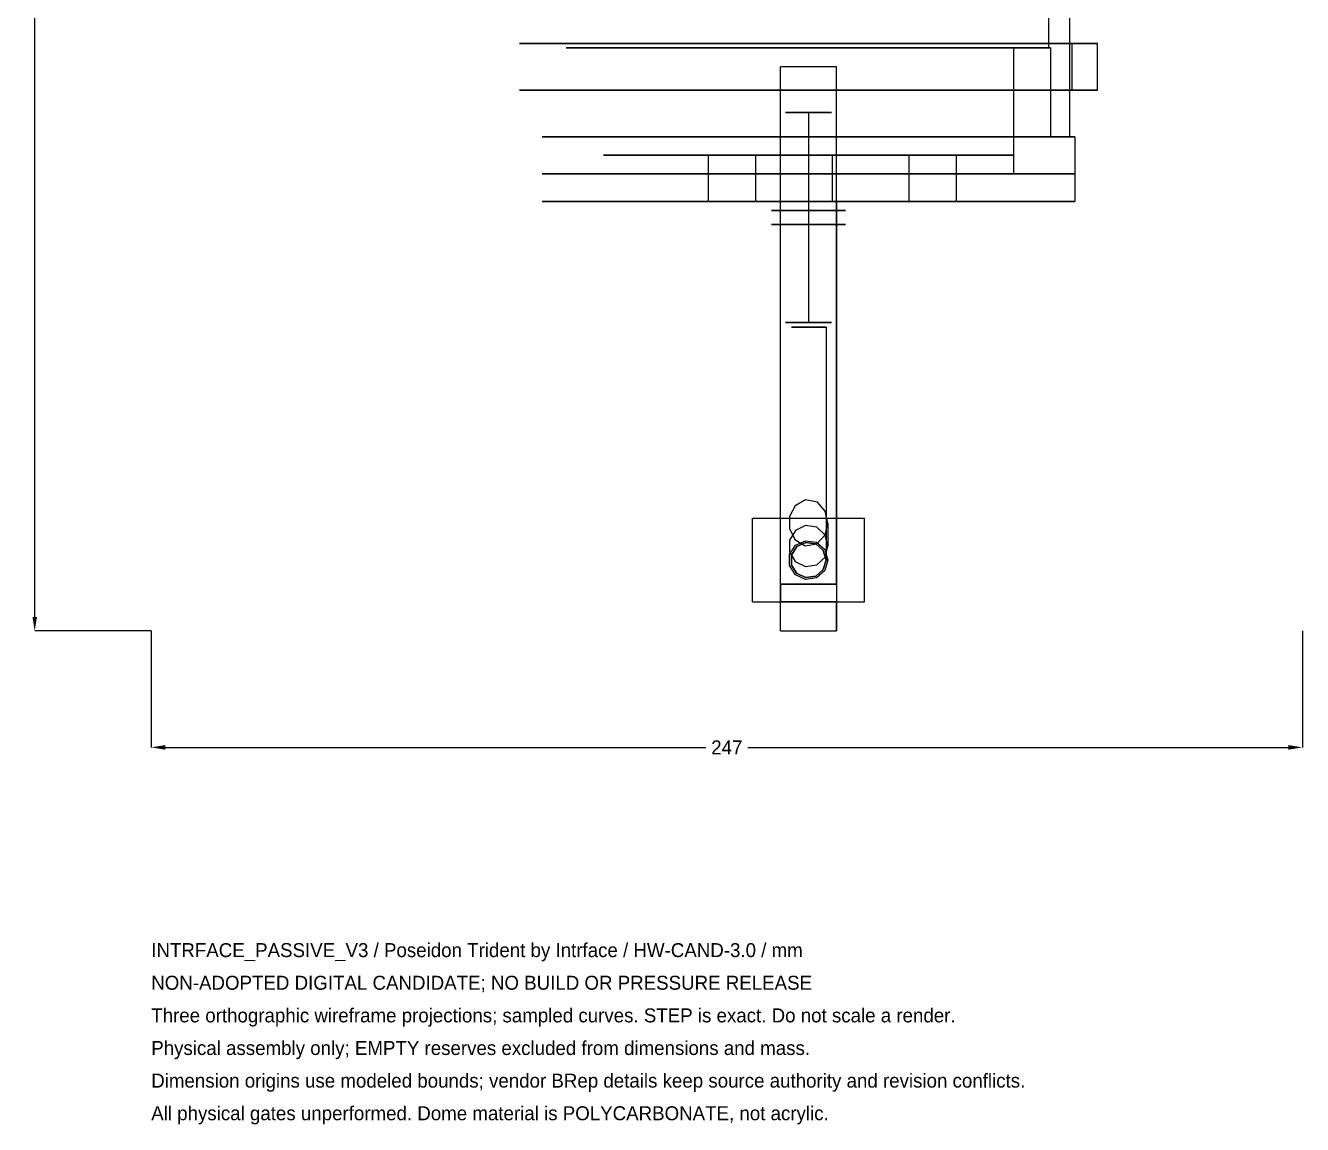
# Model space of a CAD drawing. Header units: millimetres. Extents: x -27 to 709, y -1034 to 466.
# Drawn here: x -27 to 247, y -1033.6 to -797.8 of the extents above; entities that cross this region are included whole.
import ezdxf

# ---------------------------------------------------------------- set-up
doc = ezdxf.new("R2010")
doc.units = ezdxf.units.MM
for name, color, linetype in [('DIMENSIONS', 7, 'Continuous'), ('NOTES', 7, 'Continuous'), ('XZ_SIDE', 7, 'Continuous')]:
    doc.layers.add(name, color=color, linetype=linetype)
doc.dimstyles.get("Standard").update_dxf_attribs({"dimtxt": 2.5, "dimasz": 2.5, "dimexe": 1.25, "dimexo": 0.625, "dimtad": 1, "dimcen": 2.5, "dimazin": 3, "dimtfac": 1, "dimtmove": 0, "dimatfit": 3})

# ---------------------------------------------------------------- blocks, each defined once
blk = doc.blocks.new('_CLOSEDFILLED')
at = {"color": 0, "linetype": 'BYBLOCK'}
blk.add_solid([(-1, 0.164), (0, 0), (-1, -0.164)], dxfattribs=at)
blk = doc.blocks.new('*D3')
for p, q in [((0, -927.7), (0, -952.7)), ((247, -927.7), (247, -952.7)), ((3, -952.7), (119, -952.7)), ((128, -952.7), (244, -952.7))]:
    blk.add_line(p, q)
at = {"layer": 'Defpoints'}
for p in [(0, -927.7), (247, -927.7), (0, -952.7)]:
    blk.add_point(p, dxfattribs=at)
at = {"layer": 'DIMENSIONS', "xscale": 3, "yscale": 3, "rotation": 180}
blk.add_blockref('_CLOSEDFILLED', (0, -952.7), dxfattribs=at)
at = {"layer": 'DIMENSIONS', "xscale": 3, "yscale": 3}
blk.add_blockref('_CLOSEDFILLED', (247, -952.7), dxfattribs=at)
at = {"layer": 'DIMENSIONS', "insert": (123.5, -952.7), "char_height": 3, "attachment_point": 5}
blk.add_mtext('247', dxfattribs=at)
blk = doc.blocks.new('*D4')
for p, q in [((0, -462), (-25, -462)), ((-25, -684.35), (-25, -465)), ((-25, -924.7), (-25, -705.35)), ((0, -927.7), (-25, -927.7))]:
    blk.add_line(p, q)
at = {"layer": 'Defpoints'}
for p in [(0, -462), (-25, -927.7), (0, -927.7)]:
    blk.add_point(p, dxfattribs=at)
at = {"layer": 'DIMENSIONS', "xscale": 3, "yscale": 3}
for p, rotation in [((-25, -462), 90), ((-25, -927.7), 270)]:
    blk.add_blockref('_CLOSEDFILLED', p, dxfattribs=dict(at, rotation=rotation))
at = {"layer": 'DIMENSIONS', "insert": (-25, -694.85), "char_height": 3, "attachment_point": 5, "rotation": 90}
blk.add_mtext('465,702', dxfattribs=at)

msp = doc.modelspace()

# ---------------------------------------------------------------- linework, layer by layer
at = {"layer": 'XZ_SIDE'}
for points in [[(197, -521.702), (197, -821.702)], [(192.5, -540.802), (192.5, -802.602)], [(203, -801.702), (202.8644, -801.702), (202.4584, -801.702), (201.7836, -801.702), (200.843, -801.702), (199.6407, -801.702), (198.182, -801.702), (196.4732, -801.702), (194.5219, -801.702), (192.3365, -801.702), (189.9267, -801.702), (187.3029, -801.702), (184.4767, -801.702), (181.4603, -801.702), (178.267, -801.702), (174.9108, -801.702), (171.4063, -801.702), (167.7688, -801.702), (164.0142, -801.702), (160.1591, -801.702), (156.2201, -801.702), (152.2146, -801.702), (148.16, -801.702), (144.0742, -801.702), (139.9749, -801.702), (135.8801, -801.702), (131.8077, -801.702), (127.7754, -801.702), (123.801, -801.702), (119.9018, -801.702), (116.0949, -801.702), (112.3968, -801.702), (108.8239, -801.702), (105.3916, -801.702), (102.1151, -801.702), (99.0085, -801.702), (96.0856, -801.702), (93.3591, -801.702), (90.8409, -801.702), (88.5421, -801.702), (86.4726, -801.702), (84.6416, -801.702), (83.057, -801.702), (81.7258, -801.702), (80.6538, -801.702), (79.8456, -801.702), (79.3049, -801.702), (79.0339, -801.702), (79.0339, -801.702), (79.3049, -801.702), (79.8456, -801.702), (80.6538, -801.702), (81.7258, -801.702), (83.057, -801.702), (84.6416, -801.702), (86.4726, -801.702), (88.5421, -801.702), (90.8409, -801.702), (93.3591, -801.702), (96.0856, -801.702), (99.0085, -801.702), (102.1151, -801.702), (105.3916, -801.702), (108.8239, -801.702), (112.3968, -801.702), (116.0949, -801.702), (119.9018, -801.702), (123.801, -801.702), (127.7754, -801.702), (131.8077, -801.702), (135.8801, -801.702), (139.9749, -801.702), (144.0742, -801.702), (148.16, -801.702), (152.2146, -801.702), (156.2201, -801.702), (160.1591, -801.702), (164.0142, -801.702), (167.7688, -801.702), (171.4063, -801.702), (174.9108, -801.702), (178.267, -801.702), (181.4603, -801.702), (184.4767, -801.702), (187.3029, -801.702), (189.9267, -801.702), (192.3365, -801.702), (194.5219, -801.702), (196.4732, -801.702), (198.182, -801.702), (199.6407, -801.702), (200.843, -801.702), (201.7836, -801.702), (202.4584, -801.702), (202.8644, -801.702), (203, -801.702)], [(197.6, -801.702), (197.459, -801.702), (197.0367, -801.702), (196.3353, -801.702), (195.3582, -801.702), (194.1103, -801.702), (192.5978, -801.702), (190.8282, -801.702), (188.8104, -801.702), (186.5544, -801.702), (184.0714, -801.702), (181.3739, -801.702), (178.4752, -801.702), (175.3898, -801.702), (172.1331, -801.702), (168.7213, -801.702), (165.1714, -801.702), (161.5011, -801.702), (157.7286, -801.702), (153.8728, -801.702), (149.9528, -801.702), (145.9883, -801.702), (141.9989, -801.702), (138.0045, -801.702), (134.0251, -801.702), (130.0804, -801.702), (126.1901, -801.702), (122.3736, -801.702), (118.6498, -801.702), (115.0375, -801.702), (111.5544, -801.702), (108.2181, -801.702), (105.0451, -801.702), (102.0512, -801.702), (99.2514, -801.702), (96.6595, -801.702), (94.2885, -801.702), (92.1503, -801.702), (90.2554, -801.702), (88.6134, -801.702), (87.2323, -801.702), (86.1191, -801.702), (85.2793, -801.702), (84.7171, -801.702), (84.4353, -801.702), (84.4353, -801.702), (84.7171, -801.702), (85.2793, -801.702), (86.1191, -801.702), (87.2323, -801.702), (88.6134, -801.702), (90.2554, -801.702), (92.1503, -801.702), (94.2885, -801.702), (96.6595, -801.702), (99.2514, -801.702), (102.0512, -801.702), (105.0451, -801.702), (108.2181, -801.702), (111.5544, -801.702), (115.0375, -801.702), (118.6498, -801.702), (122.3736, -801.702), (126.1901, -801.702), (130.0804, -801.702), (134.0251, -801.702), (138.0045, -801.702), (141.9989, -801.702), (145.9883, -801.702), (149.9528, -801.702), (153.8728, -801.702), (157.7286, -801.702), (161.5011, -801.702), (165.1714, -801.702), (168.7213, -801.702), (172.1331, -801.702), (175.3898, -801.702), (178.4752, -801.702), (181.3739, -801.702), (184.0714, -801.702), (186.5544, -801.702), (188.8104, -801.702), (190.8282, -801.702), (192.5978, -801.702), (194.1103, -801.702), (195.3582, -801.702), (196.3353, -801.702), (197.0367, -801.702), (197.459, -801.702), (197.6, -801.702)], [(192.965, -802.602), (192.8125, -802.602), (192.356, -802.602), (191.5981, -802.602), (190.5432, -802.602), (189.1977, -802.602), (187.5692, -802.602), (185.6675, -802.602), (183.5037, -802.602), (181.0904, -802.602), (178.4419, -802.602), (175.5737, -802.602), (172.5025, -802.602), (169.2465, -802.602), (165.8247, -802.602), (162.2573, -802.602), (158.565, -802.602), (154.7698, -802.602), (150.8937, -802.602), (146.9595, -802.602), (142.9904, -802.602), (139.0096, -802.602), (135.0405, -802.602), (131.1063, -802.602), (127.2302, -802.602), (123.435, -802.602), (119.7427, -802.602), (116.1753, -802.602), (112.7535, -802.602), (109.4975, -802.602), (106.4263, -802.602), (103.5581, -802.602), (100.9096, -802.602), (98.4963, -802.602), (96.3325, -802.602), (94.4308, -802.602), (92.8023, -802.602), (91.4568, -802.602), (90.4019, -802.602), (89.644, -802.602), (89.1875, -802.602), (89.035, -802.602), (89.1875, -802.602), (89.644, -802.602), (90.4019, -802.602), (91.4568, -802.602), (92.8023, -802.602), (94.4308, -802.602), (96.3325, -802.602), (98.4963, -802.602), (100.9096, -802.602), (103.5581, -802.602), (106.4263, -802.602), (109.4975, -802.602), (112.7535, -802.602), (116.1753, -802.602), (119.7427, -802.602), (123.435, -802.602), (127.2302, -802.602), (131.1063, -802.602), (135.0405, -802.602), (139.0096, -802.602), (142.9904, -802.602), (146.9595, -802.602), (150.8937, -802.602), (154.7698, -802.602), (158.565, -802.602), (162.2573, -802.602), (165.8247, -802.602), (169.2465, -802.602), (172.5025, -802.602), (175.5737, -802.602), (178.4419, -802.602), (181.0904, -802.602), (183.5037, -802.602), (185.6675, -802.602), (187.5692, -802.602), (189.1977, -802.602), (190.5432, -802.602), (191.5981, -802.602), (192.356, -802.602), (192.8125, -802.602), (192.965, -802.602)], [(192.955, -802.602), (192.8026, -802.602), (192.3461, -802.602), (191.5883, -802.602), (190.5337, -802.602), (189.1884, -802.602), (187.5603, -802.602), (185.6589, -802.602), (183.4955, -802.602), (181.0827, -802.602), (178.4347, -802.602), (175.567, -802.602), (172.4964, -802.602), (169.2411, -802.602), (165.8199, -802.602), (162.2532, -802.602), (158.5617, -802.602), (154.7671, -802.602), (150.8918, -802.602), (146.9584, -802.602), (142.99, -802.602), (139.01, -802.602), (135.0416, -802.602), (131.1082, -802.602), (127.2329, -802.602), (123.4383, -802.602), (119.7468, -802.602), (116.1801, -802.602), (112.7589, -802.602), (109.5036, -802.602), (106.433, -802.602), (103.5653, -802.602), (100.9173, -802.602), (98.5045, -802.602), (96.3411, -802.602), (94.4397, -802.602), (92.8116, -802.602), (91.4663, -802.602), (90.4117, -802.602), (89.6539, -802.602), (89.1974, -802.602), (89.045, -802.602), (89.1974, -802.602), (89.6539, -802.602), (90.4117, -802.602), (91.4663, -802.602), (92.8116, -802.602), (94.4397, -802.602), (96.3411, -802.602), (98.5045, -802.602), (100.9173, -802.602), (103.5653, -802.602), (106.433, -802.602), (109.5036, -802.602), (112.7589, -802.602), (116.1801, -802.602), (119.7468, -802.602), (123.4383, -802.602), (127.2329, -802.602), (131.1082, -802.602), (135.0416, -802.602), (139.01, -802.602), (142.99, -802.602), (146.9584, -802.602), (150.8918, -802.602), (154.7671, -802.602), (158.5617, -802.602), (162.2532, -802.602), (165.8199, -802.602), (169.2411, -802.602), (172.4964, -802.602), (175.567, -802.602), (178.4347, -802.602), (181.0827, -802.602), (183.4955, -802.602), (185.6589, -802.602), (187.5603, -802.602), (189.1884, -802.602), (190.5337, -802.602), (191.5883, -802.602), (192.3461, -802.602), (192.8026, -802.602), (192.955, -802.602)], [(192.5, -802.602), (192.3451, -802.602), (191.8815, -802.602), (191.1118, -802.602), (190.0408, -802.602), (188.6748, -802.602), (187.0221, -802.602), (185.0926, -802.602), (182.8979, -802.602), (180.4513, -802.602), (177.7674, -802.602), (174.8624, -802.602), (171.7537, -802.602), (168.46, -802.602), (165.0012, -802.602), (161.3981, -802.602), (157.6723, -802.602), (153.8462, -802.602), (149.9429, -802.602), (145.9858, -802.602), (141.9987, -802.602), (138.0055, -802.602), (134.0304, -802.602), (130.0973, -802.602), (126.2296, -802.602), (122.4508, -802.602), (118.7836, -802.602), (115.25, -802.602), (111.8712, -802.602), (108.6677, -802.602), (105.6586, -802.602), (102.862, -802.602), (100.2948, -802.602), (97.9724, -802.602), (95.9088, -802.602), (94.1163, -802.602), (92.6058, -802.602), (91.3864, -802.602), (90.4654, -802.602), (89.8482, -802.602), (89.5387, -802.602), (89.5387, -802.602), (89.8482, -802.602), (90.4654, -802.602), (91.3864, -802.602), (92.6058, -802.602), (94.1163, -802.602), (95.9088, -802.602), (97.9724, -802.602), (100.2948, -802.602), (102.862, -802.602), (105.6586, -802.602), (108.6677, -802.602), (111.8712, -802.602), (115.25, -802.602), (118.7836, -802.602), (122.4508, -802.602), (126.2296, -802.602), (130.0973, -802.602), (134.0304, -802.602), (138.0055, -802.602), (141.9987, -802.602), (145.9858, -802.602), (149.9429, -802.602), (153.8462, -802.602), (157.6723, -802.602), (161.3981, -802.602), (165.0012, -802.602), (168.46, -802.602), (171.7537, -802.602), (174.8624, -802.602), (177.7674, -802.602), (180.4513, -802.602), (182.8979, -802.602), (185.0926, -802.602), (187.0221, -802.602), (188.6748, -802.602), (190.0408, -802.602), (191.1118, -802.602), (191.8815, -802.602), (192.3451, -802.602), (192.5, -802.602)], [(185, -802.602), (184.8229, -802.602), (184.2929, -802.602), (183.4144, -802.602), (182.1943, -802.602), (180.6426, -802.602), (178.7717, -802.602), (176.5967, -802.602), (174.1351, -802.602), (171.4068, -802.602), (168.4336, -802.602), (165.2395, -802.602), (161.8502, -802.602), (158.2931, -802.602), (154.5967, -802.602), (150.7909, -802.602), (146.9063, -802.602), (142.9741, -802.602), (139.0259, -802.602), (135.0937, -802.602), (131.2091, -802.602), (127.4033, -802.602), (123.7069, -802.602), (120.1498, -802.602), (116.7605, -802.602), (113.5664, -802.602), (110.5932, -802.602), (107.8649, -802.602), (105.4033, -802.602), (103.2283, -802.602), (101.3574, -802.602), (99.8057, -802.602), (98.5856, -802.602), (97.7071, -802.602), (97.1771, -802.602), (97, -802.602), (97.1771, -802.602), (97.7071, -802.602), (98.5856, -802.602), (99.8057, -802.602), (101.3574, -802.602), (103.2283, -802.602), (105.4033, -802.602), (107.8649, -802.602), (110.5932, -802.602), (113.5664, -802.602), (116.7605, -802.602), (120.1498, -802.602), (123.7069, -802.602), (127.4033, -802.602), (131.2091, -802.602), (135.0937, -802.602), (139.0259, -802.602), (142.9741, -802.602), (146.9063, -802.602), (150.7909, -802.602), (154.5967, -802.602), (158.2931, -802.602), (161.8502, -802.602), (165.2395, -802.602), (168.4336, -802.602), (171.4068, -802.602), (174.1351, -802.602), (176.5967, -802.602), (178.7717, -802.602), (180.6426, -802.602), (182.1943, -802.602), (183.4144, -802.602), (184.2929, -802.602), (184.8229, -802.602), (185, -802.602)], [(185, -802.602), (185, -829.602)], [(192.955, -802.602), (192.955, -821.702)], [(192.965, -802.602), (192.965, -821.702)], [(197.6, -811.702), (197.6, -801.702)], [(203, -811.702), (203, -801.702)], [(147, -806.702), (145.9121, -806.702), (144.8225, -806.702), (143.7313, -806.702), (142.6392, -806.702), (141.5465, -806.702), (140.4535, -806.702), (139.3608, -806.702), (138.2687, -806.702), (137.1775, -806.702), (136.0879, -806.702), (135, -806.702)], [(135, -811.702), (135, -806.702)], [(147, -811.702), (147, -806.702)], [(203, -811.702), (202.8644, -811.702), (202.4584, -811.702), (201.7836, -811.702), (200.843, -811.702), (199.6407, -811.702), (198.182, -811.702), (196.4732, -811.702), (194.5219, -811.702), (192.3365, -811.702), (189.9267, -811.702), (187.3029, -811.702), (184.4767, -811.702), (181.4603, -811.702), (178.267, -811.702), (174.9108, -811.702), (171.4063, -811.702), (167.7688, -811.702), (164.0142, -811.702), (160.1591, -811.702), (156.2201, -811.702), (152.2146, -811.702), (148.16, -811.702), (144.0742, -811.702), (139.9749, -811.702), (135.8801, -811.702), (131.8077, -811.702), (127.7754, -811.702), (123.801, -811.702), (119.9018, -811.702), (116.0949, -811.702), (112.3968, -811.702), (108.8239, -811.702), (105.3916, -811.702), (102.1151, -811.702), (99.0085, -811.702), (96.0856, -811.702), (93.3591, -811.702), (90.8409, -811.702), (88.5421, -811.702), (86.4726, -811.702), (84.6416, -811.702), (83.057, -811.702), (81.7258, -811.702), (80.6538, -811.702), (79.8456, -811.702), (79.3049, -811.702), (79.0339, -811.702), (79.0339, -811.702), (79.3049, -811.702), (79.8456, -811.702), (80.6538, -811.702), (81.7258, -811.702), (83.057, -811.702), (84.6416, -811.702), (86.4726, -811.702), (88.5421, -811.702), (90.8409, -811.702), (93.3591, -811.702), (96.0856, -811.702), (99.0085, -811.702), (102.1151, -811.702), (105.3916, -811.702), (108.8239, -811.702), (112.3968, -811.702), (116.0949, -811.702), (119.9018, -811.702), (123.801, -811.702), (127.7754, -811.702), (131.8077, -811.702), (135.8801, -811.702), (139.9749, -811.702), (144.0742, -811.702), (148.16, -811.702), (152.2146, -811.702), (156.2201, -811.702), (160.1591, -811.702), (164.0142, -811.702), (167.7688, -811.702), (171.4063, -811.702), (174.9108, -811.702), (178.267, -811.702), (181.4603, -811.702), (184.4767, -811.702), (187.3029, -811.702), (189.9267, -811.702), (192.3365, -811.702), (194.5219, -811.702), (196.4732, -811.702), (198.182, -811.702), (199.6407, -811.702), (200.843, -811.702), (201.7836, -811.702), (202.4584, -811.702), (202.8644, -811.702), (203, -811.702)], [(135, -811.702), (131.0899, -811.702), (127.2281, -811.702), (123.4333, -811.702), (119.724, -811.702), (116.1183, -811.702), (112.6338, -811.702), (109.2873, -811.702), (106.0953, -811.702), (103.0732, -811.702), (100.2358, -811.702), (97.5968, -811.702), (95.1692, -811.702), (92.9647, -811.702), (90.9941, -811.702), (89.2669, -811.702), (87.7916, -811.702), (86.5754, -811.702), (85.6242, -811.702), (84.9425, -811.702), (84.5338, -811.702), (84.4, -811.702), (84.5418, -811.702), (84.9585, -811.702), (85.648, -811.702), (86.607, -811.702), (87.8309, -811.702), (89.3136, -811.702), (91.0479, -811.702), (93.0255, -811.702), (95.2366, -811.702), (97.6706, -811.702), (100.3155, -811.702), (103.1585, -811.702), (106.1857, -811.702), (109.3825, -811.702), (112.7331, -811.702), (116.2214, -811.702), (119.8304, -811.702), (123.5424, -811.702), (127.3394, -811.702), (131.2029, -811.702), (135.1141, -811.702), (139.054, -811.702), (143.0033, -811.702), (146.9429, -811.702), (150.8536, -811.702), (154.7163, -811.702), (158.5122, -811.702), (162.2228, -811.702), (165.8301, -811.702), (169.3166, -811.702), (172.6651, -811.702), (175.8595, -811.702), (178.8842, -811.702), (181.7244, -811.702), (184.3663, -811.702), (186.7971, -811.702), (189.0049, -811.702), (190.979, -811.702), (192.7098, -811.702), (194.1888, -811.702), (195.4088, -811.702), (196.3639, -811.702), (197.0495, -811.702), (197.4622, -811.702), (197.6, -811.702)], [(135, -821.702), (135, -811.702)], [(135, -917.702), (135, -811.702)], [(135, -811.702), (147, -811.702)], [(147, -821.702), (147, -811.702)], [(147, -917.702), (147, -811.702)], [(197.6, -811.702), (197.4624, -811.702), (197.0503, -811.702), (196.3657, -811.702), (195.4118, -811.702), (194.1935, -811.702), (192.7164, -811.702), (190.988, -811.702), (189.0165, -811.702), (186.8116, -811.702), (184.3839, -811.702), (181.7452, -811.702), (178.9085, -811.702), (175.8875, -811.702), (172.6968, -811.702), (169.352, -811.702), (165.8694, -811.702), (162.2659, -811.702), (158.559, -811.702), (154.7666, -811.702), (150.9074, -811.702), (147, -811.702)], [(141, -816.502), (143.7032, -816.502), (145.5482, -816.502), (145.9491, -816.502), (144.7787, -816.502), (142.4087, -816.502), (139.5913, -816.502), (137.2213, -816.502), (136.0509, -816.502), (136.4518, -816.502), (138.2968, -816.502), (141, -816.502)], [(141, -816.502), (141, -837.502)], [(198.15, -821.702), (198.0108, -821.702), (197.5938, -821.702), (196.9011, -821.702), (195.9361, -821.702), (194.7034, -821.702), (193.2091, -821.702), (191.4605, -821.702), (189.4659, -821.702), (187.2353, -821.702), (184.7794, -821.702), (182.1103, -821.702), (179.2408, -821.702), (176.1851, -821.702), (172.9579, -821.702), (169.575, -821.702), (166.0529, -821.702), (162.4088, -821.702), (158.6603, -821.702), (154.8258, -821.702), (150.924, -821.702), (146.9738, -821.702), (142.9945, -821.702), (139.0055, -821.702), (135.0262, -821.702), (131.076, -821.702), (127.1742, -821.702), (123.3397, -821.702), (119.5912, -821.702), (115.9471, -821.702), (112.425, -821.702), (109.0421, -821.702), (105.8149, -821.702), (102.7592, -821.702), (99.8897, -821.702), (97.2206, -821.702), (94.7647, -821.702), (92.5341, -821.702), (90.5395, -821.702), (88.7909, -821.702), (87.2966, -821.702), (86.0639, -821.702), (85.0989, -821.702), (84.4062, -821.702), (83.9892, -821.702), (83.85, -821.702), (83.9892, -821.702), (84.4062, -821.702), (85.0989, -821.702), (86.0639, -821.702), (87.2966, -821.702), (88.7909, -821.702), (90.5395, -821.702), (92.5341, -821.702), (94.7647, -821.702), (97.2206, -821.702), (99.8897, -821.702), (102.7592, -821.702), (105.8149, -821.702), (109.0421, -821.702), (112.425, -821.702), (115.9471, -821.702), (119.5912, -821.702), (123.3397, -821.702), (127.1742, -821.702), (131.076, -821.702), (135.0262, -821.702), (139.0055, -821.702), (142.9945, -821.702), (146.9738, -821.702), (150.924, -821.702), (154.8258, -821.702), (158.6603, -821.702), (162.4088, -821.702), (166.0529, -821.702), (169.575, -821.702), (172.9579, -821.702), (176.1851, -821.702), (179.2408, -821.702), (182.1103, -821.702), (184.7794, -821.702), (187.2353, -821.702), (189.4659, -821.702), (191.4605, -821.702), (193.2091, -821.702), (194.7034, -821.702), (195.9361, -821.702), (196.9011, -821.702), (197.5938, -821.702), (198.0108, -821.702), (198.15, -821.702)], [(197, -821.702), (196.8573, -821.702), (196.43, -821.702), (195.7202, -821.702), (194.7316, -821.702), (193.4692, -821.702), (191.9394, -821.702), (190.15, -821.702), (188.1102, -821.702), (185.8303, -821.702), (183.322, -821.702), (180.598, -821.702), (177.6722, -821.702), (174.5595, -821.702), (171.2759, -821.702), (167.8379, -821.702), (164.2632, -821.702), (160.57, -821.702), (156.777, -821.702), (152.9037, -821.702), (148.9696, -821.702), (144.995, -821.702), (141, -821.702), (137.005, -821.702), (133.0304, -821.702), (129.0963, -821.702), (125.223, -821.702), (121.43, -821.702), (117.7368, -821.702), (114.1621, -821.702), (110.7241, -821.702), (107.4405, -821.702), (104.3278, -821.702), (101.402, -821.702), (98.678, -821.702), (96.1697, -821.702), (93.8898, -821.702), (91.85, -821.702), (90.0606, -821.702), (88.5308, -821.702), (87.2684, -821.702), (86.2798, -821.702), (85.57, -821.702), (85.1427, -821.702), (85, -821.702), (85.1427, -821.702), (85.57, -821.702), (86.2798, -821.702), (87.2684, -821.702), (88.5308, -821.702), (90.0606, -821.702), (91.85, -821.702), (93.8898, -821.702), (96.1697, -821.702), (98.678, -821.702), (101.402, -821.702), (104.3278, -821.702), (107.4405, -821.702), (110.7241, -821.702), (114.1621, -821.702), (117.7368, -821.702), (121.43, -821.702), (125.223, -821.702), (129.0963, -821.702), (133.0304, -821.702), (137.005, -821.702), (141, -821.702), (144.995, -821.702), (148.9696, -821.702), (152.9037, -821.702), (156.777, -821.702), (160.57, -821.702), (164.2632, -821.702), (167.8379, -821.702), (171.2759, -821.702), (174.5595, -821.702), (177.6722, -821.702), (180.598, -821.702), (183.322, -821.702), (185.8303, -821.702), (188.1102, -821.702), (190.15, -821.702), (191.9394, -821.702), (193.4692, -821.702), (194.7316, -821.702), (195.7202, -821.702), (196.43, -821.702), (196.8573, -821.702), (197, -821.702)], [(192.965, -821.702), (192.8125, -821.702), (192.356, -821.702), (191.5981, -821.702), (190.5432, -821.702), (189.1977, -821.702), (187.5692, -821.702), (185.6675, -821.702), (183.5037, -821.702), (181.0904, -821.702), (178.4419, -821.702), (175.5737, -821.702), (172.5025, -821.702), (169.2465, -821.702), (165.8247, -821.702), (162.2573, -821.702), (158.565, -821.702), (154.7698, -821.702), (150.8937, -821.702), (146.9595, -821.702), (142.9904, -821.702), (139.0096, -821.702), (135.0405, -821.702), (131.1063, -821.702), (127.2302, -821.702), (123.435, -821.702), (119.7427, -821.702), (116.1753, -821.702), (112.7535, -821.702), (109.4975, -821.702), (106.4263, -821.702), (103.5581, -821.702), (100.9096, -821.702), (98.4963, -821.702), (96.3325, -821.702), (94.4308, -821.702), (92.8023, -821.702), (91.4568, -821.702), (90.4019, -821.702), (89.644, -821.702), (89.1875, -821.702), (89.035, -821.702), (89.1875, -821.702), (89.644, -821.702), (90.4019, -821.702), (91.4568, -821.702), (92.8023, -821.702), (94.4308, -821.702), (96.3325, -821.702), (98.4963, -821.702), (100.9096, -821.702), (103.5581, -821.702), (106.4263, -821.702), (109.4975, -821.702), (112.7535, -821.702), (116.1753, -821.702), (119.7427, -821.702), (123.435, -821.702), (127.2302, -821.702), (131.1063, -821.702), (135.0405, -821.702), (139.0096, -821.702), (142.9904, -821.702), (146.9595, -821.702), (150.8937, -821.702), (154.7698, -821.702), (158.565, -821.702), (162.2573, -821.702), (165.8247, -821.702), (169.2465, -821.702), (172.5025, -821.702), (175.5737, -821.702), (178.4419, -821.702), (181.0904, -821.702), (183.5037, -821.702), (185.6675, -821.702), (187.5692, -821.702), (189.1977, -821.702), (190.5432, -821.702), (191.5981, -821.702), (192.356, -821.702), (192.8125, -821.702), (192.965, -821.702)], [(192.955, -821.702), (192.8026, -821.702), (192.3461, -821.702), (191.5883, -821.702), (190.5337, -821.702), (189.1884, -821.702), (187.5603, -821.702), (185.6589, -821.702), (183.4955, -821.702), (181.0827, -821.702), (178.4347, -821.702), (175.567, -821.702), (172.4964, -821.702), (169.2411, -821.702), (165.8199, -821.702), (162.2532, -821.702), (158.5617, -821.702), (154.7671, -821.702), (150.8918, -821.702), (146.9584, -821.702), (142.99, -821.702), (139.01, -821.702), (135.0416, -821.702), (131.1082, -821.702), (127.2329, -821.702), (123.4383, -821.702), (119.7468, -821.702), (116.1801, -821.702), (112.7589, -821.702), (109.5036, -821.702), (106.433, -821.702), (103.5653, -821.702), (100.9173, -821.702), (98.5045, -821.702), (96.3411, -821.702), (94.4397, -821.702), (92.8116, -821.702), (91.4663, -821.702), (90.4117, -821.702), (89.6539, -821.702), (89.1974, -821.702), (89.045, -821.702), (89.1974, -821.702), (89.6539, -821.702), (90.4117, -821.702), (91.4663, -821.702), (92.8116, -821.702), (94.4397, -821.702), (96.3411, -821.702), (98.5045, -821.702), (100.9173, -821.702), (103.5653, -821.702), (106.433, -821.702), (109.5036, -821.702), (112.7589, -821.702), (116.1801, -821.702), (119.7468, -821.702), (123.4383, -821.702), (127.2329, -821.702), (131.1082, -821.702), (135.0416, -821.702), (139.01, -821.702), (142.99, -821.702), (146.9584, -821.702), (150.8918, -821.702), (154.7671, -821.702), (158.5617, -821.702), (162.2532, -821.702), (165.8199, -821.702), (169.2411, -821.702), (172.4964, -821.702), (175.567, -821.702), (178.4347, -821.702), (181.0827, -821.702), (183.4955, -821.702), (185.6589, -821.702), (187.5603, -821.702), (189.1884, -821.702), (190.5337, -821.702), (191.5883, -821.702), (192.3461, -821.702), (192.8026, -821.702), (192.955, -821.702)], [(135, -835.602), (135, -821.702)], [(147, -821.702), (145.912, -821.702), (144.8223, -821.702), (143.7312, -821.702), (142.6391, -821.702), (141.5464, -821.702), (140.4536, -821.702), (139.3609, -821.702), (138.2688, -821.702), (137.1777, -821.702), (136.088, -821.702), (135, -821.702)], [(147, -821.702), (145.9121, -821.702), (144.8225, -821.702), (143.7313, -821.702), (142.6392, -821.702), (141.5465, -821.702), (140.4535, -821.702), (139.3608, -821.702), (138.2687, -821.702), (137.1775, -821.702), (136.0879, -821.702), (135, -821.702)], [(147, -835.602), (147, -821.702)], [(198.15, -821.702), (198.15, -829.602)], [(185, -825.602), (184.8229, -825.602), (184.2929, -825.602), (183.4144, -825.602), (182.1943, -825.602), (180.6426, -825.602), (178.7717, -825.602), (176.5967, -825.602), (174.1351, -825.602), (171.4068, -825.602), (168.4336, -825.602), (165.2395, -825.602), (161.8502, -825.602), (158.2931, -825.602), (154.5967, -825.602), (150.7909, -825.602), (146.9063, -825.602), (142.9741, -825.602), (139.0259, -825.602), (135.0937, -825.602), (131.2091, -825.602), (127.4033, -825.602), (123.7069, -825.602), (120.1498, -825.602), (116.7605, -825.602), (113.5664, -825.602), (110.5932, -825.602), (107.8649, -825.602), (105.4033, -825.602), (103.2283, -825.602), (101.3574, -825.602), (99.8057, -825.602), (98.5856, -825.602), (97.7071, -825.602), (97.1771, -825.602), (97, -825.602), (97.1771, -825.602), (97.7071, -825.602), (98.5856, -825.602), (99.8057, -825.602), (101.3574, -825.602), (103.2283, -825.602), (105.4033, -825.602), (107.8649, -825.602), (110.5932, -825.602), (113.5664, -825.602), (116.7605, -825.602), (120.1498, -825.602), (123.7069, -825.602), (127.4033, -825.602), (131.2091, -825.602), (135.0937, -825.602), (139.0259, -825.602), (142.9741, -825.602), (146.9063, -825.602), (150.7909, -825.602), (154.5967, -825.602), (158.2931, -825.602), (161.8502, -825.602), (165.2395, -825.602), (168.4336, -825.602), (171.4068, -825.602), (174.1351, -825.602), (176.5967, -825.602), (178.7717, -825.602), (180.6426, -825.602), (182.1943, -825.602), (183.4144, -825.602), (184.2929, -825.602), (184.8229, -825.602), (185, -825.602)], [(119.4704, -825.602), (118.6608, -825.602), (116.489, -825.602), (113.6446, -825.602), (111.0306, -825.602), (109.477, -825.602), (109.477, -825.602), (111.0306, -825.602), (113.6446, -825.602), (116.489, -825.602), (118.6608, -825.602), (119.4704, -825.602)], [(119.4704, -825.602), (119.4704, -835.602)], [(129.642, -825.602), (128.8324, -825.602), (126.6606, -825.602), (123.8162, -825.602), (121.2022, -825.602), (119.6486, -825.602), (119.6486, -825.602), (121.2022, -825.602), (123.8162, -825.602), (126.6606, -825.602), (128.8324, -825.602), (129.642, -825.602)], [(129.642, -825.602), (129.642, -835.602)], [(146.1, -825.602), (145.2904, -825.602), (143.1186, -825.602), (140.2742, -825.602), (137.6602, -825.602), (136.1066, -825.602), (136.1066, -825.602), (137.6602, -825.602), (140.2742, -825.602), (143.1186, -825.602), (145.2904, -825.602), (146.1, -825.602)], [(146.1, -825.602), (146.1, -835.602)], [(162.558, -825.602), (161.7484, -825.602), (159.5766, -825.602), (156.7322, -825.602), (154.1182, -825.602), (152.5646, -825.602), (152.5646, -825.602), (154.1182, -825.602), (156.7322, -825.602), (159.5766, -825.602), (161.7484, -825.602), (162.558, -825.602)], [(162.558, -825.602), (162.558, -835.602)], [(172.7296, -825.602), (171.92, -825.602), (169.7482, -825.602), (166.9038, -825.602), (164.2898, -825.602), (162.7362, -825.602), (162.7362, -825.602), (164.2898, -825.602), (166.9038, -825.602), (169.7482, -825.602), (171.92, -825.602), (172.7296, -825.602)], [(172.7296, -825.602), (172.7296, -835.602)], [(185, -825.602), (185, -829.602)], [(198.15, -829.602), (198.0108, -829.602), (197.5938, -829.602), (196.9011, -829.602), (195.9361, -829.602), (194.7034, -829.602), (193.2091, -829.602), (191.4605, -829.602), (189.4659, -829.602), (187.2353, -829.602), (184.7794, -829.602), (182.1103, -829.602), (179.2408, -829.602), (176.1851, -829.602), (172.9579, -829.602), (169.575, -829.602), (166.0529, -829.602), (162.4088, -829.602), (158.6603, -829.602), (154.8258, -829.602), (150.924, -829.602), (146.9738, -829.602), (142.9945, -829.602), (139.0055, -829.602), (135.0262, -829.602), (131.076, -829.602), (127.1742, -829.602), (123.3397, -829.602), (119.5912, -829.602), (115.9471, -829.602), (112.425, -829.602), (109.0421, -829.602), (105.8149, -829.602), (102.7592, -829.602), (99.8897, -829.602), (97.2206, -829.602), (94.7647, -829.602), (92.5341, -829.602), (90.5395, -829.602), (88.7909, -829.602), (87.2966, -829.602), (86.0639, -829.602), (85.0989, -829.602), (84.4062, -829.602), (83.9892, -829.602), (83.85, -829.602), (83.9892, -829.602), (84.4062, -829.602), (85.0989, -829.602), (86.0639, -829.602), (87.2966, -829.602), (88.7909, -829.602), (90.5395, -829.602), (92.5341, -829.602), (94.7647, -829.602), (97.2206, -829.602), (99.8897, -829.602), (102.7592, -829.602), (105.8149, -829.602), (109.0421, -829.602), (112.425, -829.602), (115.9471, -829.602), (119.5912, -829.602), (123.3397, -829.602), (127.1742, -829.602), (131.076, -829.602), (135.0262, -829.602), (139.0055, -829.602), (142.9945, -829.602), (146.9738, -829.602), (150.924, -829.602), (154.8258, -829.602), (158.6603, -829.602), (162.4088, -829.602), (166.0529, -829.602), (169.575, -829.602), (172.9579, -829.602), (176.1851, -829.602), (179.2408, -829.602), (182.1103, -829.602), (184.7794, -829.602), (187.2353, -829.602), (189.4659, -829.602), (191.4605, -829.602), (193.2091, -829.602), (194.7034, -829.602), (195.9361, -829.602), (196.9011, -829.602), (197.5938, -829.602), (198.0108, -829.602), (198.15, -829.602)], [(198.15, -829.602), (198.0108, -829.602), (197.5938, -829.602), (196.9011, -829.602), (195.9361, -829.602), (194.7034, -829.602), (193.2091, -829.602), (191.4605, -829.602), (189.4659, -829.602), (187.2353, -829.602), (184.7794, -829.602), (182.1103, -829.602), (179.2408, -829.602), (176.1851, -829.602), (172.9579, -829.602), (169.575, -829.602), (166.0529, -829.602), (162.4088, -829.602), (158.6603, -829.602), (154.8258, -829.602), (150.924, -829.602), (146.9738, -829.602), (142.9945, -829.602), (139.0055, -829.602), (135.0262, -829.602), (131.076, -829.602), (127.1742, -829.602), (123.3397, -829.602), (119.5912, -829.602), (115.9471, -829.602), (112.425, -829.602), (109.0421, -829.602), (105.8149, -829.602), (102.7592, -829.602), (99.8897, -829.602), (97.2206, -829.602), (94.7647, -829.602), (92.5341, -829.602), (90.5395, -829.602), (88.7909, -829.602), (87.2966, -829.602), (86.0639, -829.602), (85.0989, -829.602), (84.4062, -829.602), (83.9892, -829.602), (83.85, -829.602), (83.9892, -829.602), (84.4062, -829.602), (85.0989, -829.602), (86.0639, -829.602), (87.2966, -829.602), (88.7909, -829.602), (90.5395, -829.602), (92.5341, -829.602), (94.7647, -829.602), (97.2206, -829.602), (99.8897, -829.602), (102.7592, -829.602), (105.8149, -829.602), (109.0421, -829.602), (112.425, -829.602), (115.9471, -829.602), (119.5912, -829.602), (123.3397, -829.602), (127.1742, -829.602), (131.076, -829.602), (135.0262, -829.602), (139.0055, -829.602), (142.9945, -829.602), (146.9738, -829.602), (150.924, -829.602), (154.8258, -829.602), (158.6603, -829.602), (162.4088, -829.602), (166.0529, -829.602), (169.575, -829.602), (172.9579, -829.602), (176.1851, -829.602), (179.2408, -829.602), (182.1103, -829.602), (184.7794, -829.602), (187.2353, -829.602), (189.4659, -829.602), (191.4605, -829.602), (193.2091, -829.602), (194.7034, -829.602), (195.9361, -829.602), (196.9011, -829.602), (197.5938, -829.602), (198.0108, -829.602), (198.15, -829.602)], [(185, -829.602), (184.8229, -829.602), (184.2929, -829.602), (183.4144, -829.602), (182.1943, -829.602), (180.6426, -829.602), (178.7717, -829.602), (176.5967, -829.602), (174.1351, -829.602), (171.4068, -829.602), (168.4336, -829.602), (165.2395, -829.602), (161.8502, -829.602), (158.2931, -829.602), (154.5967, -829.602), (150.7909, -829.602), (146.9063, -829.602), (142.9741, -829.602), (139.0259, -829.602), (135.0937, -829.602), (131.2091, -829.602), (127.4033, -829.602), (123.7069, -829.602), (120.1498, -829.602), (116.7605, -829.602), (113.5664, -829.602), (110.5932, -829.602), (107.8649, -829.602), (105.4033, -829.602), (103.2283, -829.602), (101.3574, -829.602), (99.8057, -829.602), (98.5856, -829.602), (97.7071, -829.602), (97.1771, -829.602), (97, -829.602), (97.1771, -829.602), (97.7071, -829.602), (98.5856, -829.602), (99.8057, -829.602), (101.3574, -829.602), (103.2283, -829.602), (105.4033, -829.602), (107.8649, -829.602), (110.5932, -829.602), (113.5664, -829.602), (116.7605, -829.602), (120.1498, -829.602), (123.7069, -829.602), (127.4033, -829.602), (131.2091, -829.602), (135.0937, -829.602), (139.0259, -829.602), (142.9741, -829.602), (146.9063, -829.602), (150.7909, -829.602), (154.5967, -829.602), (158.2931, -829.602), (161.8502, -829.602), (165.2395, -829.602), (168.4336, -829.602), (171.4068, -829.602), (174.1351, -829.602), (176.5967, -829.602), (178.7717, -829.602), (180.6426, -829.602), (182.1943, -829.602), (183.4144, -829.602), (184.2929, -829.602), (184.8229, -829.602), (185, -829.602)], [(185, -829.602), (184.8229, -829.602), (184.2929, -829.602), (183.4144, -829.602), (182.1943, -829.602), (180.6426, -829.602), (178.7717, -829.602), (176.5967, -829.602), (174.1351, -829.602), (171.4068, -829.602), (168.4336, -829.602), (165.2395, -829.602), (161.8502, -829.602), (158.2931, -829.602), (154.5967, -829.602), (150.7909, -829.602), (146.9063, -829.602), (142.9741, -829.602), (139.0259, -829.602), (135.0937, -829.602), (131.2091, -829.602), (127.4033, -829.602), (123.7069, -829.602), (120.1498, -829.602), (116.7605, -829.602), (113.5664, -829.602), (110.5932, -829.602), (107.8649, -829.602), (105.4033, -829.602), (103.2283, -829.602), (101.3574, -829.602), (99.8057, -829.602), (98.5856, -829.602), (97.7071, -829.602), (97.1771, -829.602), (97, -829.602), (97.1771, -829.602), (97.7071, -829.602), (98.5856, -829.602), (99.8057, -829.602), (101.3574, -829.602), (103.2283, -829.602), (105.4033, -829.602), (107.8649, -829.602), (110.5932, -829.602), (113.5664, -829.602), (116.7605, -829.602), (120.1498, -829.602), (123.7069, -829.602), (127.4033, -829.602), (131.2091, -829.602), (135.0937, -829.602), (139.0259, -829.602), (142.9741, -829.602), (146.9063, -829.602), (150.7909, -829.602), (154.5967, -829.602), (158.2931, -829.602), (161.8502, -829.602), (165.2395, -829.602), (168.4336, -829.602), (171.4068, -829.602), (174.1351, -829.602), (176.5967, -829.602), (178.7717, -829.602), (180.6426, -829.602), (182.1943, -829.602), (183.4144, -829.602), (184.2929, -829.602), (184.8229, -829.602), (185, -829.602)], [(198.15, -829.602), (198.15, -835.602)], [(198.15, -835.602), (198.0108, -835.602), (197.5938, -835.602), (196.9011, -835.602), (195.9361, -835.602), (194.7034, -835.602), (193.2091, -835.602), (191.4605, -835.602), (189.4659, -835.602), (187.2353, -835.602), (184.7794, -835.602), (182.1103, -835.602), (179.2408, -835.602), (176.1851, -835.602), (172.9579, -835.602), (169.575, -835.602), (166.0529, -835.602), (162.4088, -835.602), (158.6603, -835.602), (154.8258, -835.602), (150.924, -835.602), (146.9738, -835.602), (142.9945, -835.602), (139.0055, -835.602), (135.0262, -835.602), (131.076, -835.602), (127.1742, -835.602), (123.3397, -835.602), (119.5912, -835.602), (115.9471, -835.602), (112.425, -835.602), (109.0421, -835.602), (105.8149, -835.602), (102.7592, -835.602), (99.8897, -835.602), (97.2206, -835.602), (94.7647, -835.602), (92.5341, -835.602), (90.5395, -835.602), (88.7909, -835.602), (87.2966, -835.602), (86.0639, -835.602), (85.0989, -835.602), (84.4062, -835.602), (83.9892, -835.602), (83.85, -835.602), (83.9892, -835.602), (84.4062, -835.602), (85.0989, -835.602), (86.0639, -835.602), (87.2966, -835.602), (88.7909, -835.602), (90.5395, -835.602), (92.5341, -835.602), (94.7647, -835.602), (97.2206, -835.602), (99.8897, -835.602), (102.7592, -835.602), (105.8149, -835.602), (109.0421, -835.602), (112.425, -835.602), (115.9471, -835.602), (119.5912, -835.602), (123.3397, -835.602), (127.1742, -835.602), (131.076, -835.602), (135.0262, -835.602), (139.0055, -835.602), (142.9945, -835.602), (146.9738, -835.602), (150.924, -835.602), (154.8258, -835.602), (158.6603, -835.602), (162.4088, -835.602), (166.0529, -835.602), (169.575, -835.602), (172.9579, -835.602), (176.1851, -835.602), (179.2408, -835.602), (182.1103, -835.602), (184.7794, -835.602), (187.2353, -835.602), (189.4659, -835.602), (191.4605, -835.602), (193.2091, -835.602), (194.7034, -835.602), (195.9361, -835.602), (196.9011, -835.602), (197.5938, -835.602), (198.0108, -835.602), (198.15, -835.602)], [(119.4704, -835.602), (118.6608, -835.602), (116.489, -835.602), (113.6446, -835.602), (111.0306, -835.602), (109.477, -835.602), (109.477, -835.602), (111.0306, -835.602), (113.6446, -835.602), (116.489, -835.602), (118.6608, -835.602), (119.4704, -835.602)], [(129.642, -835.602), (128.8324, -835.602), (126.6606, -835.602), (123.8162, -835.602), (121.2022, -835.602), (119.6486, -835.602), (119.6486, -835.602), (121.2022, -835.602), (123.8162, -835.602), (126.6606, -835.602), (128.8324, -835.602), (129.642, -835.602)], [(135, -927.702), (135, -835.602)], [(135, -835.602), (147, -835.602)], [(147, -835.602), (145.912, -835.602), (144.8223, -835.602), (143.7312, -835.602), (142.6391, -835.602), (141.5464, -835.602), (140.4536, -835.602), (139.3609, -835.602), (138.2688, -835.602), (137.1777, -835.602), (136.088, -835.602), (135, -835.602)], [(146.1, -835.602), (145.2904, -835.602), (143.1186, -835.602), (140.2742, -835.602), (137.6602, -835.602), (136.1066, -835.602), (136.1066, -835.602), (137.6602, -835.602), (140.2742, -835.602), (143.1186, -835.602), (145.2904, -835.602), (146.1, -835.602)], [(147, -835.602), (147, -927.702)], [(162.558, -835.602), (161.7484, -835.602), (159.5766, -835.602), (156.7322, -835.602), (154.1182, -835.602), (152.5646, -835.602), (152.5646, -835.602), (154.1182, -835.602), (156.7322, -835.602), (159.5766, -835.602), (161.7484, -835.602), (162.558, -835.602)], [(172.7296, -835.602), (171.92, -835.602), (169.7482, -835.602), (166.9038, -835.602), (164.2898, -835.602), (162.7362, -835.602), (162.7362, -835.602), (164.2898, -835.602), (166.9038, -835.602), (169.7482, -835.602), (171.92, -835.602), (172.7296, -835.602)], [(141, -837.502), (144.7178, -837.502), (147.5839, -837.502), (148.9417, -837.502), (148.4801, -837.502), (146.305, -837.502), (142.9145, -837.502), (139.0855, -837.502), (135.695, -837.502), (133.5199, -837.502), (133.0583, -837.502), (134.4161, -837.502), (137.2822, -837.502), (141, -837.502)], [(141, -837.502), (143.7032, -837.502), (145.5482, -837.502), (145.9491, -837.502), (144.7787, -837.502), (142.4087, -837.502), (139.5913, -837.502), (137.2213, -837.502), (136.0509, -837.502), (136.4518, -837.502), (138.2968, -837.502), (141, -837.502)], [(141, -837.502), (141, -840.502)], [(141, -840.502), (144.7178, -840.502), (147.5839, -840.502), (148.9417, -840.502), (148.4801, -840.502), (146.305, -840.502), (142.9145, -840.502), (139.0855, -840.502), (135.695, -840.502), (133.5199, -840.502), (133.0583, -840.502), (134.4161, -840.502), (137.2822, -840.502), (141, -840.502)], [(141, -840.502), (143.7032, -840.502), (145.5482, -840.502), (145.9491, -840.502), (144.7787, -840.502), (142.4087, -840.502), (139.5913, -840.502), (137.2213, -840.502), (136.0509, -840.502), (136.4518, -840.502), (138.2968, -840.502), (141, -840.502)], [(141, -840.502), (141, -861.502)], [(141, -861.502), (143.7032, -861.502), (145.5482, -861.502), (145.9491, -861.502), (144.7787, -861.502), (142.4087, -861.502), (139.5913, -861.502), (137.2213, -861.502), (136.0509, -861.502), (136.4518, -861.502), (138.2968, -861.502), (141, -861.502)], [(144.8, -862.502), (144.1968, -862.502), (142.5786, -862.502), (140.4592, -862.502), (138.5115, -862.502), (137.3539, -862.502), (137.3539, -862.502), (138.5115, -862.502), (140.4592, -862.502), (142.5786, -862.502), (144.1968, -862.502), (144.8, -862.502)], [(144.8, -862.502), (144.8, -866.425), (144.8, -870.3237), (144.8, -874.1743), (144.8, -877.9528), (144.8, -881.6362), (144.8, -885.2015), (144.8, -888.6269), (144.8, -891.8913), (144.8, -894.9744), (144.8, -897.8573), (144.8, -900.5223), (144.8, -902.9528), (144.8, -905.134), (144.8, -907.0523), (144.8, -908.696), (144.8, -910.0548), (144.8, -911.1205), (144.8, -911.8864), (144.8, -912.3479), (144.8, -912.502)], [(145.2, -904.5853), (144.624, -902.0395), (142.9245, -900.0736), (140.4072, -899.5492), (138.1717, -900.8445), (136.9735, -903.1588), (136.9208, -905.7686), (138.0606, -908.109), (140.2844, -909.4273), (142.8282, -909.0146), (144.605, -907.1242), (145.2, -904.5853)], [(129, -921.502), (129, -903.502)], [(129, -921.502), (129, -903.502)], [(129, -903.502), (153, -903.502)], [(129, -903.502), (153, -903.502)], [(153, -921.502), (153, -903.502)], [(153, -921.502), (153, -903.502)], [(145.2, -909.5233), (144.5672, -907.1587), (142.8041, -905.4683), (140.4002, -905.0765), (138.2174, -906.1632), (136.9692, -908.2666), (136.9526, -910.7146), (138.1855, -912.8256), (140.3668, -913.9164), (142.7763, -913.5517), (144.5607, -911.8852), (145.2, -909.5233)], [(145.2, -904.5853), (145.2, -905.1252), (145.2, -905.6475), (145.2, -906.152), (145.2, -906.6385), (145.2, -907.1067), (145.2, -907.5566), (145.2, -907.9878), (145.2, -908.4003), (145.2, -908.7938), (145.2, -909.1681), (145.2, -909.5233)], [(145.2, -912.502), (144.5333, -914.7727), (142.7447, -916.3225), (140.4023, -916.6593), (138.2496, -915.6761), (136.9701, -913.6853), (136.9701, -911.3187), (138.2496, -909.3279), (140.4023, -908.3447), (142.7447, -908.6815), (144.5333, -910.2313), (145.2, -912.502)], [(145.2, -912.502), (144.5333, -914.7727), (142.7447, -916.3225), (140.4023, -916.6593), (138.2496, -915.6761), (136.9701, -913.6853), (136.9701, -911.3187), (138.2496, -909.3279), (140.4023, -908.3447), (142.7447, -908.6815), (144.5333, -910.2313), (145.2, -912.502)], [(144.8, -912.502), (144.1968, -910.4476), (142.5786, -909.0454), (140.4592, -908.7407), (138.5115, -909.6302), (137.3539, -911.4314), (137.3539, -913.5726), (138.5115, -915.3738), (140.4592, -916.2633), (142.5786, -915.9586), (144.1968, -914.5564), (144.8, -912.502)], [(144.8, -912.502), (144.1968, -914.5564), (142.5786, -915.9586), (140.4592, -916.2633), (138.5115, -915.3738), (137.3539, -913.5726), (137.3539, -911.4314), (138.5115, -909.6302), (140.4592, -908.7407), (142.5786, -909.0454), (144.1968, -910.4476), (144.8, -912.502)], [(135, -917.702), (135, -921.502)], [(135, -917.702), (147, -917.702)], [(147, -917.702), (135, -917.702)], [(147, -917.702), (147, -921.502)], [(129, -921.502), (135, -921.502)], [(129, -921.502), (153, -921.502)], [(147, -921.502), (135, -921.502)], [(135, -927.702), (135, -921.502)], [(147, -921.502), (153, -921.502)], [(147, -927.702), (147, -921.502)], [(135, -927.702), (147, -927.702)], [(135, -927.702), (147, -927.702)]]:
    msp.add_lwpolyline(points, dxfattribs=at)

# ---------------------------------------------------------------- texts
at = {"layer": 'NOTES'}
for s, p in [('INTRFACE_PASSIVE_V3 / Poseidon Trident by Intrface / HW-CAND-3.0 / mm', (0, -997.702)), ('NON-ADOPTED DIGITAL CANDIDATE; NO BUILD OR PRESSURE RELEASE', (0, -1004.702)), ('Three orthographic wireframe projections; sampled curves. STEP is exact. Do not scale a render.', (0, -1011.702)), ('Physical assembly only; EMPTY reserves excluded from dimensions and mass.', (0, -1018.702)), ('Dimension origins use modeled bounds; vendor BRep details keep source authority and revision conflicts.', (0, -1025.702)), ('All physical gates unperformed. Dome material is POLYCARBONATE, not acrylic.', (0, -1032.702))]:
    msp.add_text(s, height=3, dxfattribs=at).set_placement(p)

# ---------------------------------------------------------------- dimensions: what is measured, and where the dimension line sits
at = {"layer": 'DIMENSIONS'}
dim = msp.add_linear_dim(base=(-25, -927.702), p1=(0, -927.702), p2=(0, -462), angle=90, dimstyle='Standard', override={"dimtxt": 3, "dimasz": 3, "dimdec": 3}, dxfattribs=at)
dim.commit()
dim.dimension.update_dxf_attribs({"geometry": '*D4', "text_midpoint": (-25, -694.851)})
dim = msp.add_linear_dim(base=(0, -952.702), p1=(0, -927.702), p2=(247, -927.702), dimstyle='Standard', override={"dimtxt": 3, "dimasz": 3, "dimdec": 3}, dxfattribs=at)
dim.commit()
dim.dimension.update_dxf_attribs({"geometry": '*D3', "text_midpoint": (123.5, -952.702)})

doc.saveas('drawing.dxf')
